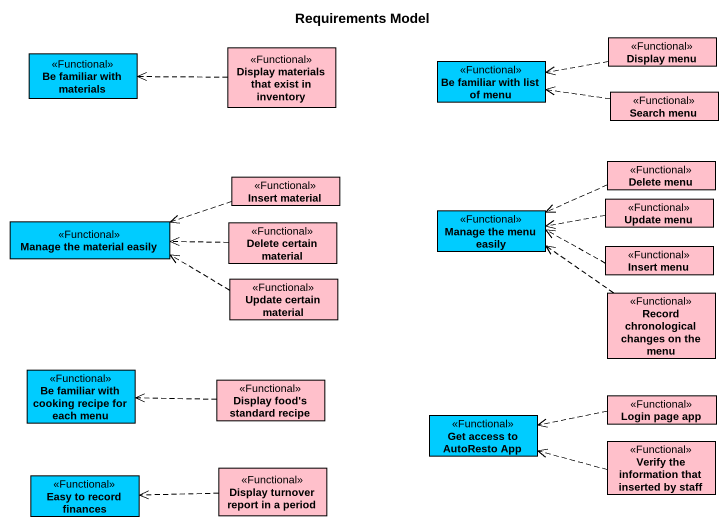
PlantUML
@startuml
title Requirements Model
hide circle
hide empty members
class "Be familiar with materials" as Be_familiar_with_materials <<Functional>> #00CCFF
class "Display materials that exist in inventory" as Display_materials_that <<Functional>> #FFC0CB
class "Be familiar with list of menu" as Be_familiar_with_list_of <<Functional>> #00CCFF
class "Display menu" as Display_menu <<Functional>> #FFC0CB
class "Search menu" as Search_menu <<Functional>> #FFC0CB
class "Delete menu" as Delete_menu <<Functional>> #FFC0CB
class "Insert material" as Insert_material <<Functional>> #FFC0CB
class "Manage the menu easily" as Manage_the_menu_easily <<Functional>> #00CCFF
class "Update menu" as Update_menu <<Functional>> #FFC0CB
class "Manage the material easily" as Manage_the_material_easily <<Functional>> #00CCFF
class "Delete certain material" as Delete_certain_material <<Functional>> #FFC0CB
class "Insert menu" as Insert_menu <<Functional>> #FFC0CB
class "Update certain material" as Update_certain_material <<Functional>> #FFC0CB
class "Record chronological changes on the menu" as Record_chronological <<Functional>> #FFC0CB
class "Be familiar with cooking recipe for each menu" as Be_familiar_with_cooking <<Functional>> #00CCFF
class "Display food's standard recipe" as Display_food_s_standard <<Functional>> #FFC0CB
class "Get access to AutoResto App" as Get_access_to_AutoResto_App <<Functional>> #00CCFF
class "Login page app" as Login_page_app <<Functional>> #FFC0CB
class "Easy to record finances" as Easy_to_record_finances <<Functional>> #00CCFF
class "Display turnover report in a period" as Display_turnover_report_in <<Functional>> #FFC0CB
class "Verify the information that inserted by staff" as Verify_the_information_that <<Functional>> #FFC0CB
Display_materials_that .left.> Be_familiar_with_materials
Display_menu .left.> Be_familiar_with_list_of
Search_menu .left.> Be_familiar_with_list_of
Delete_menu .left.> Manage_the_menu_easily
Insert_material .left.> Manage_the_material_easily
Update_menu .left.> Manage_the_menu_easily
Delete_certain_material .left.> Manage_the_material_easily
Insert_menu .left.> Manage_the_menu_easily
Update_certain_material .left.> Manage_the_material_easily
Record_chronological .left.> Manage_the_menu_easily
Display_food_s_standard .left.> Be_familiar_with_cooking
Login_page_app .left.> Get_access_to_AutoResto_App
Display_turnover_report_in .left.> Easy_to_record_finances
Verify_the_information_that .left.> Get_access_to_AutoResto_App
@enduml
